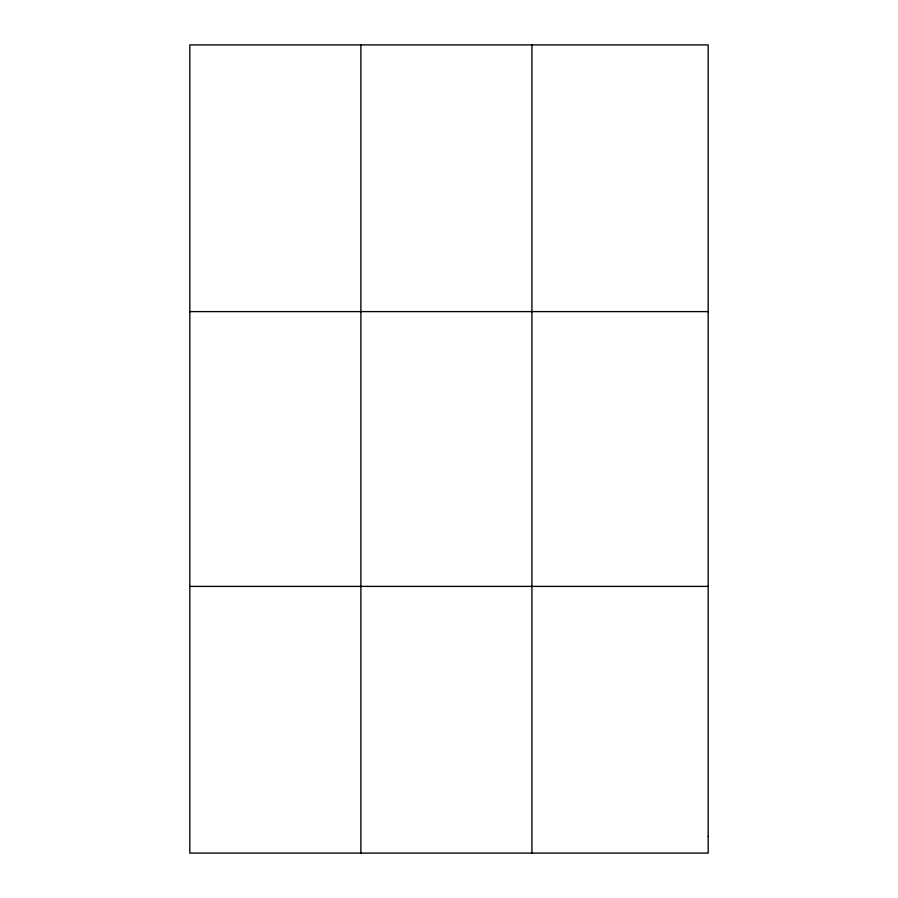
<?xml version="1.0" encoding="UTF-8"?>
<svg xmlns="http://www.w3.org/2000/svg" width="898" height="898" viewBox="0 0 898 898"><rect width="100%" height="100%" fill="white"/><g stroke="black" fill="none" stroke-linecap="round" stroke-linejoin="round"><path stroke-width="1.35" d="M360.884 853.1L360.884 44.9M531.93 853.1L531.93 44.9M189.826 311.606L708.174 311.606M189.826 586.394L708.174 586.394M708.174 836.431L708.174 853.1L189.826 853.1L189.826 44.9L708.174 44.9L708.174 836.431"/></g></svg>
